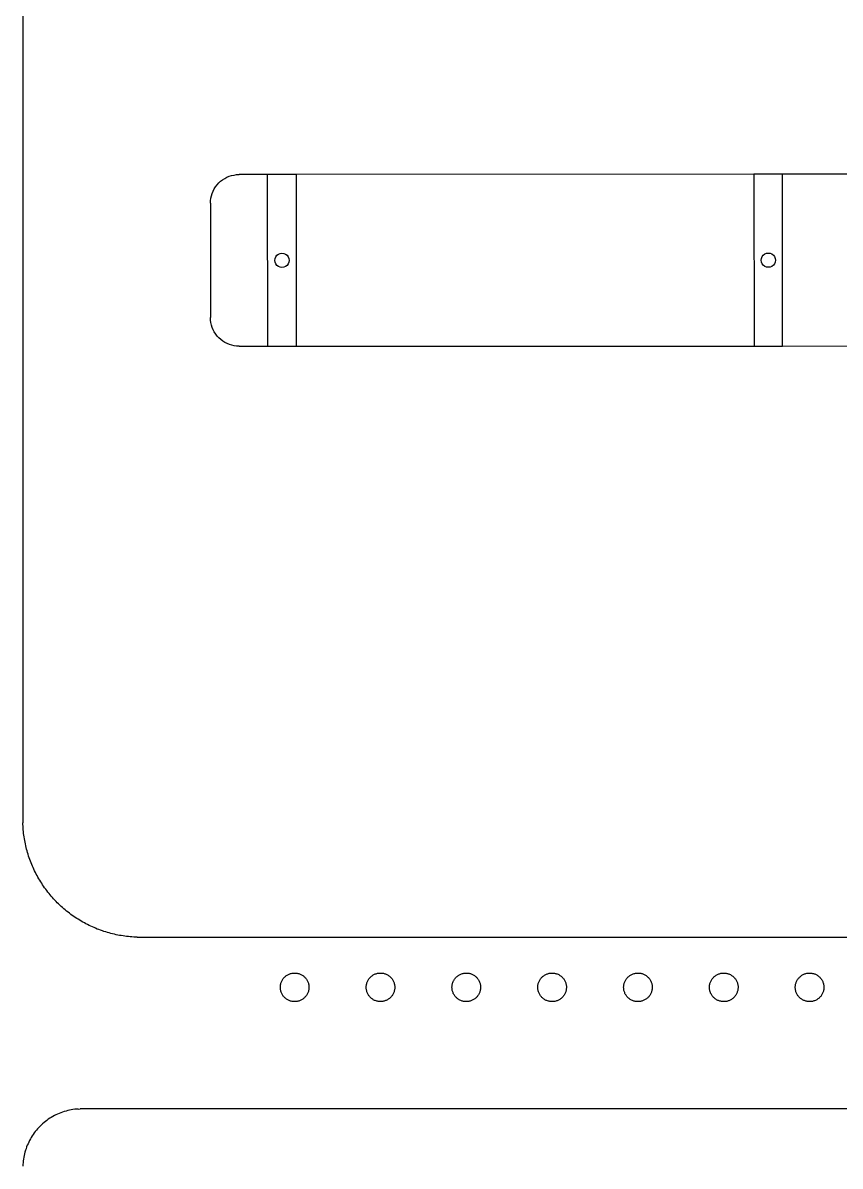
# Model space of a CAD drawing. Extents: x -81 to 81, y -45 to 45.
# Drawn here: x 24.1 to 38.39, y -44.81 to -24.83 of the extents above; entities that cross this region are included whole.
import ezdxf

# ---------------------------------------------------------------- set-up
doc = ezdxf.new("R2010")
doc.units = 0
doc.header["$MEASUREMENT"] = 0
doc.layers.get('0').update_dxf_attribs({"linetype": 'CONTINUOUS'})

msp = doc.modelspace()

# ---------------------------------------------------------------- linework, layer by layer
for p, q in [((24.106, -6.81), (24.103, -38.81)), ((27.594, -27.576), (27.631, -27.552)), ((27.631, -27.552), (27.67, -27.532)), ((27.67, -27.532), (27.71, -27.515)), ((27.71, -27.515), (27.752, -27.502)), ((27.752, -27.502), (27.794, -27.493)), ((27.794, -27.493), (27.838, -27.487)), ((27.838, -27.487), (27.881, -27.485)), ((28.381, -27.485), (27.881, -27.485)), ((28.382, -30.485), (28.381, -27.485)), ((28.881, -27.485), (28.381, -27.485)), ((36.881, -27.481), (28.881, -27.485)), ((28.881, -27.485), (28.882, -30.485)), ((36.881, -27.481), (36.882, -30.481)), ((37.381, -27.481), (36.881, -27.481)), ((45.381, -27.477), (37.381, -27.481)), ((37.382, -30.481), (37.381, -27.481)), ((27.428, -27.774), (27.448, -27.735)), ((27.448, -27.735), (27.472, -27.698)), ((27.472, -27.698), (27.498, -27.664)), ((27.498, -27.664), (27.528, -27.632)), ((27.528, -27.632), (27.56, -27.602)), ((27.56, -27.602), (27.594, -27.576)), ((27.381, -27.985), (27.383, -27.942)), ((27.383, -27.942), (27.389, -27.898)), ((27.389, -27.898), (27.398, -27.856)), ((27.398, -27.856), (27.412, -27.814)), ((27.412, -27.814), (27.428, -27.774)), ((27.381, -27.985), (27.382, -29.985)), ((28.506, -28.985), (28.51, -28.952)), ((28.51, -28.952), (28.523, -28.922)), ((28.523, -28.922), (28.543, -28.896)), ((28.543, -28.896), (28.569, -28.877)), ((28.569, -28.877), (28.599, -28.864)), ((28.599, -28.864), (28.631, -28.86)), ((28.631, -28.86), (28.663, -28.864)), ((28.663, -28.864), (28.694, -28.876)), ((28.694, -28.876), (28.72, -28.896)), ((28.72, -28.896), (28.739, -28.922)), ((28.739, -28.922), (28.752, -28.952)), ((28.752, -28.952), (28.756, -28.985)), ((37.006, -28.981), (37.01, -28.949)), ((37.01, -28.949), (37.023, -28.918)), ((37.023, -28.918), (37.043, -28.893)), ((37.043, -28.893), (37.069, -28.873)), ((37.069, -28.873), (37.099, -28.86)), ((37.099, -28.86), (37.131, -28.856)), ((37.131, -28.856), (37.163, -28.86)), ((37.163, -28.86), (37.194, -28.873)), ((37.194, -28.873), (37.22, -28.892)), ((37.22, -28.892), (37.239, -28.918)), ((37.239, -28.918), (37.252, -28.949)), ((37.252, -28.949), (37.256, -28.981)), ((28.51, -29.017), (28.506, -28.985)), ((28.523, -29.047), (28.51, -29.017)), ((28.543, -29.073), (28.523, -29.047)), ((28.569, -29.093), (28.543, -29.073)), ((28.599, -29.106), (28.569, -29.093)), ((28.631, -29.11), (28.599, -29.106)), ((28.664, -29.105), (28.631, -29.11)), ((28.694, -29.093), (28.664, -29.105)), ((28.72, -29.073), (28.694, -29.093)), ((28.739, -29.047), (28.72, -29.073)), ((28.752, -29.017), (28.739, -29.047)), ((28.756, -28.985), (28.752, -29.017)), ((37.01, -29.013), (37.006, -28.981)), ((37.023, -29.043), (37.01, -29.013)), ((37.043, -29.069), (37.023, -29.043)), ((37.069, -29.089), (37.043, -29.069)), ((37.099, -29.102), (37.069, -29.089)), ((37.131, -29.106), (37.099, -29.102)), ((37.164, -29.102), (37.131, -29.106)), ((37.194, -29.089), (37.164, -29.102)), ((37.22, -29.069), (37.194, -29.089)), ((37.239, -29.043), (37.22, -29.069)), ((37.252, -29.013), (37.239, -29.043)), ((37.256, -28.981), (37.252, -29.013)), ((27.384, -30.029), (27.382, -29.985)), ((27.39, -30.072), (27.384, -30.029)), ((27.399, -30.115), (27.39, -30.072)), ((27.413, -30.156), (27.399, -30.115)), ((27.429, -30.197), (27.413, -30.156)), ((27.449, -30.235), (27.429, -30.197)), ((27.473, -30.272), (27.449, -30.235)), ((27.499, -30.307), (27.473, -30.272)), ((27.529, -30.339), (27.499, -30.307)), ((27.561, -30.368), (27.529, -30.339)), ((27.596, -30.395), (27.561, -30.368)), ((27.633, -30.418), (27.596, -30.395)), ((27.671, -30.438), (27.633, -30.418)), ((27.712, -30.455), (27.671, -30.438)), ((27.753, -30.468), (27.712, -30.455)), ((27.796, -30.478), (27.753, -30.468)), ((27.839, -30.483), (27.796, -30.478)), ((27.883, -30.485), (27.839, -30.483)), ((27.883, -30.485), (28.382, -30.485)), ((28.382, -30.485), (28.882, -30.485)), ((28.882, -30.485), (36.882, -30.481)), ((36.882, -30.481), (37.382, -30.481)), ((37.382, -30.481), (45.382, -30.477)), ((24.104, -38.841), (24.103, -38.81)), ((24.106, -38.872), (24.104, -38.841)), ((24.108, -38.904), (24.106, -38.872)), ((24.111, -38.935), (24.108, -38.904)), ((24.114, -38.966), (24.111, -38.935)), ((24.117, -38.997), (24.114, -38.966)), ((24.121, -39.028), (24.117, -38.997)), ((24.125, -39.058), (24.121, -39.028)), ((24.13, -39.089), (24.125, -39.058)), ((24.136, -39.12), (24.13, -39.089)), ((24.141, -39.151), (24.136, -39.12)), ((24.148, -39.181), (24.141, -39.151)), ((24.154, -39.212), (24.148, -39.181)), ((24.162, -39.242), (24.154, -39.212)), ((24.169, -39.272), (24.162, -39.242)), ((24.177, -39.302), (24.169, -39.272)), ((24.186, -39.332), (24.177, -39.302)), ((24.195, -39.362), (24.186, -39.332)), ((24.204, -39.392), (24.195, -39.362)), ((24.214, -39.421), (24.204, -39.392)), ((24.225, -39.451), (24.214, -39.421)), ((24.235, -39.48), (24.225, -39.451)), ((24.247, -39.509), (24.235, -39.48)), ((24.258, -39.538), (24.247, -39.509)), ((24.27, -39.567), (24.258, -39.538)), ((24.283, -39.595), (24.27, -39.567)), ((24.296, -39.624), (24.283, -39.595)), ((24.309, -39.652), (24.296, -39.624)), ((24.323, -39.68), (24.309, -39.652)), ((24.337, -39.707), (24.323, -39.68)), ((24.352, -39.735), (24.337, -39.707)), ((24.367, -39.762), (24.352, -39.735)), ((24.383, -39.789), (24.367, -39.762)), ((24.399, -39.816), (24.383, -39.789)), ((24.415, -39.843), (24.399, -39.816)), ((24.432, -39.869), (24.415, -39.843)), ((24.449, -39.895), (24.432, -39.869)), ((24.466, -39.921), (24.449, -39.895)), ((24.484, -39.946), (24.466, -39.921)), ((24.502, -39.972), (24.484, -39.946)), ((24.521, -39.997), (24.502, -39.972)), ((24.54, -40.021), (24.521, -39.997)), ((24.56, -40.046), (24.54, -40.021)), ((24.579, -40.07), (24.56, -40.046)), ((24.599, -40.094), (24.579, -40.07)), ((24.62, -40.117), (24.599, -40.094)), ((24.641, -40.14), (24.62, -40.117)), ((24.662, -40.163), (24.641, -40.14)), ((24.683, -40.186), (24.662, -40.163)), ((24.705, -40.208), (24.683, -40.186)), ((24.728, -40.23), (24.705, -40.208)), ((24.75, -40.251), (24.728, -40.23)), ((24.773, -40.273), (24.75, -40.251)), ((24.796, -40.293), (24.773, -40.273)), ((24.82, -40.314), (24.796, -40.293)), ((24.843, -40.334), (24.82, -40.314)), ((24.868, -40.354), (24.843, -40.334)), ((24.892, -40.373), (24.868, -40.354)), ((24.917, -40.392), (24.892, -40.373)), ((24.942, -40.411), (24.917, -40.392)), ((24.967, -40.429), (24.942, -40.411)), ((24.992, -40.447), (24.967, -40.429)), ((25.018, -40.465), (24.992, -40.447)), ((25.044, -40.482), (25.018, -40.465)), ((25.071, -40.498), (25.044, -40.482)), ((25.097, -40.515), (25.071, -40.498)), ((25.124, -40.531), (25.097, -40.515)), ((25.151, -40.546), (25.124, -40.531)), ((25.178, -40.561), (25.151, -40.546)), ((25.206, -40.576), (25.178, -40.561)), ((25.234, -40.59), (25.206, -40.576)), ((25.261, -40.604), (25.234, -40.59)), ((25.29, -40.617), (25.261, -40.604)), ((25.318, -40.63), (25.29, -40.617)), ((25.347, -40.643), (25.318, -40.63)), ((25.375, -40.655), (25.347, -40.643)), ((25.404, -40.667), (25.375, -40.655)), ((25.433, -40.678), (25.404, -40.667)), ((25.462, -40.689), (25.433, -40.678)), ((25.492, -40.699), (25.462, -40.689)), ((25.521, -40.709), (25.492, -40.699)), ((25.551, -40.719), (25.521, -40.709)), ((25.581, -40.728), (25.551, -40.719)), ((25.611, -40.736), (25.581, -40.728)), ((25.641, -40.744), (25.611, -40.736)), ((25.671, -40.752), (25.641, -40.744)), ((25.702, -40.759), (25.671, -40.752)), ((25.732, -40.766), (25.702, -40.759)), ((25.763, -40.772), (25.732, -40.766)), ((25.793, -40.778), (25.763, -40.772)), ((25.824, -40.783), (25.793, -40.778)), ((25.855, -40.788), (25.824, -40.783)), ((25.886, -40.793), (25.855, -40.788)), ((25.917, -40.797), (25.886, -40.793)), ((25.948, -40.8), (25.917, -40.797)), ((25.979, -40.803), (25.948, -40.8)), ((26.01, -40.806), (25.979, -40.803)), ((26.041, -40.808), (26.01, -40.806)), ((26.072, -40.809), (26.041, -40.808)), ((26.103, -40.81), (26.072, -40.809)), ((26.103, -40.81), (43.853, -40.812)), ((28.64, -41.555), (28.647, -41.544)), ((28.647, -41.544), (28.655, -41.533)), ((28.655, -41.533), (28.663, -41.523)), ((28.663, -41.523), (28.672, -41.513)), ((28.672, -41.513), (28.681, -41.504)), ((28.681, -41.504), (28.691, -41.495)), ((28.691, -41.495), (28.701, -41.487)), ((28.701, -41.487), (28.711, -41.479)), ((28.711, -41.479), (28.722, -41.472)), ((28.722, -41.472), (28.734, -41.466)), ((28.734, -41.466), (28.745, -41.46)), ((28.745, -41.46), (28.757, -41.455)), ((28.757, -41.455), (28.77, -41.45)), ((28.77, -41.45), (28.782, -41.446)), ((28.782, -41.446), (28.795, -41.442)), ((28.795, -41.442), (28.807, -41.44)), ((28.807, -41.44), (28.82, -41.438)), ((28.82, -41.438), (28.833, -41.436)), ((28.833, -41.436), (28.846, -41.436)), ((28.846, -41.436), (28.86, -41.436)), ((28.86, -41.436), (28.873, -41.436)), ((28.873, -41.436), (28.886, -41.438)), ((28.886, -41.438), (28.899, -41.44)), ((28.899, -41.44), (28.911, -41.442)), ((28.911, -41.442), (28.924, -41.446)), ((28.924, -41.446), (28.936, -41.45)), ((28.936, -41.45), (28.949, -41.455)), ((28.949, -41.455), (28.961, -41.46)), ((28.961, -41.46), (28.972, -41.466)), ((28.972, -41.466), (28.984, -41.472)), ((28.984, -41.472), (28.995, -41.479)), ((28.995, -41.479), (29.005, -41.487)), ((29.005, -41.487), (29.015, -41.495)), ((29.015, -41.495), (29.025, -41.504)), ((29.025, -41.504), (29.034, -41.513)), ((29.034, -41.513), (29.043, -41.523)), ((29.043, -41.523), (29.051, -41.533)), ((29.051, -41.533), (29.059, -41.544)), ((29.059, -41.544), (29.066, -41.555)), ((30.143, -41.549), (30.151, -41.539)), ((30.151, -41.539), (30.159, -41.528)), ((30.159, -41.528), (30.167, -41.518)), ((30.167, -41.518), (30.176, -41.509)), ((30.176, -41.509), (30.186, -41.5)), ((30.186, -41.5), (30.196, -41.491)), ((30.196, -41.491), (30.206, -41.483)), ((30.206, -41.483), (30.217, -41.476)), ((30.217, -41.476), (30.228, -41.469)), ((30.228, -41.469), (30.239, -41.463)), ((30.239, -41.463), (30.251, -41.457)), ((30.251, -41.457), (30.263, -41.452)), ((30.263, -41.452), (30.276, -41.448)), ((30.276, -41.448), (30.288, -41.444)), ((30.288, -41.444), (30.301, -41.441)), ((30.301, -41.441), (30.314, -41.439)), ((30.314, -41.439), (30.327, -41.437)), ((30.327, -41.437), (30.34, -41.436)), ((30.34, -41.436), (30.353, -41.436)), ((30.353, -41.436), (30.366, -41.436)), ((30.366, -41.436), (30.379, -41.437)), ((30.379, -41.437), (30.392, -41.439)), ((30.392, -41.439), (30.405, -41.441)), ((30.405, -41.441), (30.418, -41.444)), ((30.418, -41.444), (30.43, -41.448)), ((30.43, -41.448), (30.443, -41.452)), ((30.443, -41.452), (30.455, -41.457)), ((30.455, -41.457), (30.466, -41.463)), ((30.466, -41.463), (30.478, -41.469)), ((30.478, -41.469), (30.489, -41.476)), ((30.489, -41.476), (30.5, -41.483)), ((30.5, -41.483), (30.51, -41.491)), ((30.51, -41.491), (30.52, -41.5)), ((30.52, -41.5), (30.53, -41.509)), ((30.53, -41.509), (30.539, -41.518)), ((30.539, -41.518), (30.547, -41.528)), ((30.547, -41.528), (30.555, -41.539)), ((30.555, -41.539), (30.563, -41.549)), ((31.641, -41.553), (31.649, -41.542)), ((31.649, -41.542), (31.656, -41.531)), ((31.656, -41.531), (31.665, -41.521)), ((31.665, -41.521), (31.674, -41.511)), ((31.674, -41.511), (31.683, -41.502)), ((31.683, -41.502), (31.693, -41.494)), ((31.693, -41.494), (31.703, -41.486)), ((31.703, -41.486), (31.714, -41.478)), ((31.714, -41.478), (31.725, -41.471)), ((31.725, -41.471), (31.736, -41.465)), ((31.736, -41.465), (31.748, -41.459)), ((31.748, -41.459), (31.76, -41.454)), ((31.76, -41.454), (31.772, -41.449)), ((31.772, -41.449), (31.785, -41.445)), ((31.785, -41.445), (31.798, -41.442)), ((31.798, -41.442), (31.81, -41.439)), ((31.81, -41.439), (31.823, -41.437)), ((31.823, -41.437), (31.836, -41.436)), ((31.836, -41.436), (31.849, -41.436)), ((31.849, -41.436), (31.863, -41.436)), ((31.863, -41.436), (31.876, -41.437)), ((31.876, -41.437), (31.889, -41.438)), ((31.889, -41.438), (31.901, -41.44)), ((31.901, -41.44), (31.914, -41.443)), ((31.914, -41.443), (31.927, -41.447)), ((31.927, -41.447), (31.939, -41.451)), ((31.939, -41.451), (31.951, -41.456)), ((31.951, -41.456), (31.963, -41.461)), ((31.963, -41.461), (31.975, -41.467)), ((31.975, -41.467), (31.986, -41.474)), ((31.986, -41.474), (31.997, -41.481)), ((31.997, -41.481), (32.008, -41.489)), ((32.008, -41.489), (32.018, -41.498)), ((32.018, -41.498), (32.027, -41.506)), ((32.027, -41.506), (32.036, -41.516)), ((32.036, -41.516), (32.045, -41.526)), ((32.045, -41.526), (32.053, -41.536)), ((32.053, -41.536), (32.061, -41.547)), ((32.061, -41.547), (32.068, -41.558)), ((33.137, -41.559), (33.144, -41.548)), ((33.144, -41.548), (33.152, -41.538)), ((33.152, -41.538), (33.16, -41.527)), ((33.16, -41.527), (33.168, -41.517)), ((33.168, -41.517), (33.177, -41.508)), ((33.177, -41.508), (33.187, -41.499)), ((33.187, -41.499), (33.197, -41.491)), ((33.197, -41.491), (33.207, -41.483)), ((33.207, -41.483), (33.218, -41.475)), ((33.218, -41.475), (33.229, -41.469)), ((33.229, -41.469), (33.241, -41.462)), ((33.241, -41.462), (33.253, -41.457)), ((33.253, -41.457), (33.265, -41.452)), ((33.265, -41.452), (33.277, -41.448)), ((33.277, -41.448), (33.29, -41.444)), ((33.29, -41.444), (33.303, -41.441)), ((33.303, -41.441), (33.315, -41.439)), ((33.315, -41.439), (33.328, -41.437)), ((33.328, -41.437), (33.341, -41.436)), ((33.341, -41.436), (33.355, -41.436)), ((33.355, -41.436), (33.368, -41.436)), ((33.368, -41.436), (33.381, -41.437)), ((33.381, -41.437), (33.394, -41.439)), ((33.394, -41.439), (33.406, -41.442)), ((33.406, -41.442), (33.419, -41.445)), ((33.419, -41.445), (33.432, -41.449)), ((33.432, -41.449), (33.444, -41.453)), ((33.444, -41.453), (33.456, -41.458)), ((33.456, -41.458), (33.468, -41.464)), ((33.468, -41.464), (33.479, -41.47)), ((33.479, -41.47), (33.49, -41.477)), ((33.49, -41.477), (33.501, -41.484)), ((33.501, -41.484), (33.512, -41.492)), ((33.512, -41.492), (33.521, -41.501)), ((33.521, -41.501), (33.531, -41.51)), ((33.531, -41.51), (33.54, -41.52)), ((33.54, -41.52), (33.548, -41.53)), ((33.548, -41.53), (33.556, -41.54)), ((33.556, -41.54), (33.563, -41.551)), ((34.641, -41.553), (34.648, -41.542)), ((34.648, -41.542), (34.656, -41.532)), ((34.656, -41.532), (34.665, -41.522)), ((34.665, -41.522), (34.673, -41.512)), ((34.673, -41.512), (34.683, -41.503)), ((34.683, -41.503), (34.693, -41.494)), ((34.693, -41.494), (34.703, -41.486)), ((34.703, -41.486), (34.714, -41.478)), ((34.714, -41.478), (34.725, -41.471)), ((34.725, -41.471), (34.736, -41.465)), ((34.736, -41.465), (34.748, -41.459)), ((34.748, -41.459), (34.76, -41.454)), ((34.76, -41.454), (34.772, -41.449)), ((34.772, -41.449), (34.785, -41.445)), ((34.785, -41.445), (34.797, -41.442)), ((34.797, -41.442), (34.81, -41.44)), ((34.81, -41.44), (34.823, -41.438)), ((34.823, -41.438), (34.836, -41.436)), ((34.836, -41.436), (34.849, -41.436)), ((34.849, -41.436), (34.862, -41.436)), ((34.862, -41.436), (34.875, -41.437)), ((34.875, -41.437), (34.888, -41.438)), ((34.888, -41.438), (34.901, -41.441)), ((34.901, -41.441), (34.914, -41.443)), ((34.914, -41.443), (34.927, -41.447)), ((34.927, -41.447), (34.939, -41.451)), ((34.939, -41.451), (34.951, -41.456)), ((34.951, -41.456), (34.963, -41.461)), ((34.963, -41.461), (34.975, -41.467)), ((34.975, -41.467), (34.986, -41.474)), ((34.986, -41.474), (34.997, -41.481)), ((34.997, -41.481), (35.007, -41.489)), ((35.007, -41.489), (35.017, -41.498)), ((35.017, -41.498), (35.027, -41.506)), ((35.027, -41.506), (35.036, -41.516)), ((35.036, -41.516), (35.045, -41.526)), ((35.045, -41.526), (35.053, -41.536)), ((35.053, -41.536), (35.061, -41.546)), ((35.061, -41.546), (35.068, -41.558)), ((36.137, -41.56), (36.144, -41.549)), ((36.144, -41.549), (36.152, -41.538)), ((36.152, -41.538), (36.16, -41.528)), ((36.16, -41.528), (36.168, -41.518)), ((36.168, -41.518), (36.177, -41.508)), ((36.177, -41.508), (36.187, -41.499)), ((36.187, -41.499), (36.197, -41.491)), ((36.197, -41.491), (36.207, -41.483)), ((36.207, -41.483), (36.218, -41.476)), ((36.218, -41.476), (36.229, -41.469)), ((36.229, -41.469), (36.241, -41.463)), ((36.241, -41.463), (36.253, -41.457)), ((36.253, -41.457), (36.265, -41.452)), ((36.265, -41.452), (36.277, -41.448)), ((36.277, -41.448), (36.29, -41.444)), ((36.29, -41.444), (36.302, -41.441)), ((36.302, -41.441), (36.315, -41.439)), ((36.315, -41.439), (36.328, -41.437)), ((36.328, -41.437), (36.341, -41.436)), ((36.341, -41.436), (36.354, -41.436)), ((36.354, -41.436), (36.367, -41.436)), ((36.367, -41.436), (36.38, -41.438)), ((36.38, -41.438), (36.393, -41.439)), ((36.393, -41.439), (36.406, -41.442)), ((36.406, -41.442), (36.419, -41.445)), ((36.419, -41.445), (36.432, -41.449)), ((36.432, -41.449), (36.444, -41.453)), ((36.444, -41.453), (36.456, -41.458)), ((36.456, -41.458), (36.468, -41.464)), ((36.468, -41.464), (36.479, -41.47)), ((36.479, -41.47), (36.49, -41.477)), ((36.49, -41.477), (36.501, -41.485)), ((36.501, -41.485), (36.511, -41.493)), ((36.511, -41.493), (36.521, -41.501)), ((36.521, -41.501), (36.531, -41.51)), ((36.531, -41.51), (36.54, -41.52)), ((36.54, -41.52), (36.548, -41.53)), ((36.548, -41.53), (36.556, -41.54)), ((36.556, -41.54), (36.563, -41.551)), ((37.637, -41.56), (37.644, -41.549)), ((37.644, -41.549), (37.651, -41.538)), ((37.651, -41.538), (37.659, -41.528)), ((37.659, -41.528), (37.668, -41.518)), ((37.668, -41.518), (37.677, -41.508)), ((37.677, -41.508), (37.687, -41.5)), ((37.687, -41.5), (37.697, -41.491)), ((37.697, -41.491), (37.707, -41.483)), ((37.707, -41.483), (37.718, -41.476)), ((37.718, -41.476), (37.729, -41.469)), ((37.729, -41.469), (37.741, -41.463)), ((37.741, -41.463), (37.752, -41.457)), ((37.752, -41.457), (37.765, -41.452)), ((37.765, -41.452), (37.777, -41.448)), ((37.777, -41.448), (37.789, -41.444)), ((37.789, -41.444), (37.802, -41.441)), ((37.802, -41.441), (37.815, -41.439)), ((37.815, -41.439), (37.828, -41.437)), ((37.828, -41.437), (37.841, -41.436)), ((37.841, -41.436), (37.854, -41.436)), ((37.854, -41.436), (37.867, -41.437)), ((37.867, -41.437), (37.88, -41.438)), ((37.88, -41.438), (37.893, -41.439)), ((37.893, -41.439), (37.906, -41.442)), ((37.906, -41.442), (37.919, -41.445)), ((37.919, -41.445), (37.931, -41.449)), ((37.931, -41.449), (37.944, -41.453)), ((37.944, -41.453), (37.956, -41.458)), ((37.956, -41.458), (37.968, -41.464)), ((37.968, -41.464), (37.979, -41.47)), ((37.979, -41.47), (37.99, -41.477)), ((37.99, -41.477), (38.001, -41.485)), ((38.001, -41.485), (38.011, -41.493)), ((38.011, -41.493), (38.021, -41.501)), ((38.021, -41.501), (38.031, -41.51)), ((38.031, -41.51), (38.04, -41.52)), ((38.04, -41.52), (38.048, -41.53)), ((38.048, -41.53), (38.056, -41.54)), ((38.056, -41.54), (38.063, -41.551)), ((28.603, -41.679), (28.604, -41.666)), ((28.603, -41.692), (28.603, -41.679)), ((28.604, -41.705), (28.603, -41.692)), ((28.604, -41.666), (28.605, -41.653)), ((28.605, -41.718), (28.604, -41.705)), ((28.605, -41.653), (28.607, -41.64)), ((28.607, -41.731), (28.605, -41.718)), ((28.607, -41.64), (28.61, -41.627)), ((28.61, -41.744), (28.607, -41.731)), ((28.61, -41.627), (28.613, -41.614)), ((28.613, -41.756), (28.61, -41.744)), ((28.613, -41.614), (28.617, -41.602)), ((28.617, -41.602), (28.622, -41.59)), ((28.622, -41.59), (28.627, -41.578)), ((28.627, -41.578), (28.633, -41.566)), ((28.633, -41.566), (28.64, -41.555)), ((29.066, -41.555), (29.073, -41.566)), ((29.073, -41.566), (29.079, -41.578)), ((29.079, -41.578), (29.084, -41.59)), ((29.084, -41.59), (29.089, -41.602)), ((29.089, -41.602), (29.093, -41.615)), ((29.093, -41.615), (29.096, -41.627)), ((29.096, -41.744), (29.093, -41.757)), ((29.096, -41.627), (29.099, -41.64)), ((29.099, -41.731), (29.096, -41.744)), ((29.099, -41.64), (29.101, -41.653)), ((29.101, -41.718), (29.099, -41.731)), ((29.101, -41.653), (29.102, -41.666)), ((29.102, -41.705), (29.101, -41.718)), ((29.102, -41.666), (29.103, -41.679)), ((29.103, -41.692), (29.102, -41.705)), ((29.103, -41.679), (29.103, -41.692)), ((30.103, -41.673), (30.104, -41.659)), ((30.103, -41.686), (30.103, -41.673)), ((30.103, -41.699), (30.103, -41.686)), ((30.104, -41.712), (30.103, -41.699)), ((30.104, -41.659), (30.106, -41.646)), ((30.106, -41.725), (30.104, -41.712)), ((30.106, -41.646), (30.108, -41.634)), ((30.108, -41.738), (30.106, -41.725)), ((30.108, -41.634), (30.112, -41.621)), ((30.112, -41.75), (30.108, -41.738)), ((30.112, -41.621), (30.115, -41.608)), ((30.115, -41.608), (30.12, -41.596)), ((30.12, -41.596), (30.125, -41.584)), ((30.125, -41.584), (30.13, -41.572)), ((30.13, -41.572), (30.136, -41.561)), ((30.136, -41.561), (30.143, -41.549)), ((30.563, -41.549), (30.57, -41.561)), ((30.57, -41.561), (30.576, -41.572)), ((30.576, -41.572), (30.581, -41.584)), ((30.581, -41.584), (30.586, -41.596)), ((30.586, -41.596), (30.591, -41.608)), ((30.591, -41.608), (30.594, -41.621)), ((30.594, -41.621), (30.598, -41.634)), ((30.598, -41.738), (30.594, -41.75)), ((30.598, -41.634), (30.6, -41.646)), ((30.6, -41.725), (30.598, -41.738)), ((30.6, -41.646), (30.602, -41.659)), ((30.602, -41.712), (30.6, -41.725)), ((30.602, -41.659), (30.603, -41.673)), ((30.603, -41.699), (30.602, -41.712)), ((30.603, -41.673), (30.603, -41.686)), ((30.603, -41.686), (30.603, -41.699)), ((31.603, -41.676), (31.604, -41.663)), ((31.603, -41.689), (31.603, -41.676)), ((31.604, -41.702), (31.603, -41.689)), ((31.604, -41.663), (31.606, -41.65)), ((31.605, -41.715), (31.604, -41.702)), ((31.607, -41.728), (31.605, -41.715)), ((31.606, -41.65), (31.608, -41.637)), ((31.609, -41.741), (31.607, -41.728)), ((31.608, -41.637), (31.611, -41.624)), ((31.612, -41.754), (31.609, -41.741)), ((31.611, -41.624), (31.614, -41.612)), ((31.614, -41.612), (31.618, -41.599)), ((31.618, -41.599), (31.623, -41.587)), ((31.623, -41.587), (31.629, -41.575)), ((31.629, -41.575), (31.635, -41.564)), ((31.635, -41.564), (31.641, -41.553)), ((32.068, -41.558), (32.074, -41.569)), ((32.074, -41.569), (32.08, -41.581)), ((32.08, -41.581), (32.085, -41.593)), ((32.085, -41.593), (32.09, -41.605)), ((32.09, -41.605), (32.094, -41.618)), ((32.095, -41.747), (32.092, -41.76)), ((32.094, -41.618), (32.097, -41.63)), ((32.098, -41.734), (32.095, -41.747)), ((32.097, -41.63), (32.099, -41.643)), ((32.1, -41.721), (32.098, -41.734)), ((32.099, -41.643), (32.101, -41.656)), ((32.102, -41.708), (32.1, -41.721)), ((32.101, -41.656), (32.102, -41.669)), ((32.102, -41.669), (32.103, -41.682)), ((32.103, -41.695), (32.102, -41.708)), ((32.103, -41.682), (32.103, -41.695)), ((33.103, -41.671), (33.105, -41.658)), ((33.103, -41.684), (33.103, -41.671)), ((33.103, -41.697), (33.103, -41.684)), ((33.104, -41.71), (33.103, -41.697)), ((33.106, -41.723), (33.104, -41.71)), ((33.105, -41.658), (33.106, -41.645)), ((33.106, -41.645), (33.109, -41.632)), ((33.108, -41.736), (33.106, -41.723)), ((33.111, -41.749), (33.108, -41.736)), ((33.109, -41.632), (33.112, -41.62)), ((33.112, -41.62), (33.116, -41.607)), ((33.116, -41.607), (33.12, -41.595)), ((33.12, -41.595), (33.125, -41.583)), ((33.125, -41.583), (33.131, -41.571)), ((33.131, -41.571), (33.137, -41.559)), ((33.563, -41.551), (33.57, -41.562)), ((33.57, -41.562), (33.576, -41.574)), ((33.576, -41.574), (33.582, -41.586)), ((33.582, -41.586), (33.587, -41.598)), ((33.587, -41.598), (33.591, -41.61)), ((33.591, -41.61), (33.595, -41.623)), ((33.597, -41.739), (33.594, -41.752)), ((33.595, -41.623), (33.598, -41.635)), ((33.6, -41.726), (33.597, -41.739)), ((33.598, -41.635), (33.6, -41.648)), ((33.6, -41.648), (33.602, -41.661)), ((33.601, -41.713), (33.6, -41.726)), ((33.603, -41.7), (33.601, -41.713)), ((33.602, -41.661), (33.603, -41.674)), ((33.603, -41.674), (33.603, -41.687)), ((33.603, -41.687), (33.603, -41.7)), ((34.603, -41.677), (34.604, -41.664)), ((34.603, -41.69), (34.603, -41.677)), ((34.604, -41.703), (34.603, -41.69)), ((34.604, -41.664), (34.605, -41.651)), ((34.605, -41.716), (34.604, -41.703)), ((34.605, -41.651), (34.608, -41.638)), ((34.607, -41.729), (34.605, -41.716)), ((34.609, -41.742), (34.607, -41.729)), ((34.608, -41.638), (34.611, -41.625)), ((34.613, -41.754), (34.609, -41.742)), ((34.611, -41.625), (34.614, -41.612)), ((34.614, -41.612), (34.618, -41.6)), ((34.618, -41.6), (34.623, -41.588)), ((34.623, -41.588), (34.628, -41.576)), ((34.628, -41.576), (34.635, -41.564)), ((34.635, -41.564), (34.641, -41.553)), ((35.068, -41.558), (35.074, -41.569)), ((35.074, -41.569), (35.08, -41.581)), ((35.08, -41.581), (35.085, -41.593)), ((35.085, -41.593), (35.09, -41.605)), ((35.09, -41.605), (35.093, -41.617)), ((35.095, -41.747), (35.092, -41.759)), ((35.093, -41.617), (35.097, -41.63)), ((35.098, -41.734), (35.095, -41.747)), ((35.097, -41.63), (35.099, -41.643)), ((35.1, -41.721), (35.098, -41.734)), ((35.099, -41.643), (35.101, -41.656)), ((35.102, -41.708), (35.1, -41.721)), ((35.101, -41.656), (35.102, -41.669)), ((35.102, -41.669), (35.103, -41.682)), ((35.103, -41.695), (35.102, -41.708)), ((35.103, -41.682), (35.103, -41.695)), ((36.103, -41.672), (36.105, -41.659)), ((36.103, -41.685), (36.103, -41.672)), ((36.103, -41.698), (36.103, -41.685)), ((36.104, -41.711), (36.103, -41.698)), ((36.106, -41.724), (36.104, -41.711)), ((36.105, -41.659), (36.106, -41.646)), ((36.106, -41.646), (36.109, -41.633)), ((36.108, -41.737), (36.106, -41.724)), ((36.111, -41.749), (36.108, -41.737)), ((36.109, -41.633), (36.112, -41.62)), ((36.112, -41.62), (36.116, -41.607)), ((36.116, -41.607), (36.12, -41.595)), ((36.12, -41.595), (36.125, -41.583)), ((36.125, -41.583), (36.131, -41.571)), ((36.131, -41.571), (36.137, -41.56)), ((36.563, -41.551), (36.57, -41.562)), ((36.57, -41.562), (36.576, -41.574)), ((36.576, -41.574), (36.582, -41.586)), ((36.582, -41.586), (36.587, -41.598)), ((36.587, -41.598), (36.591, -41.61)), ((36.591, -41.61), (36.595, -41.623)), ((36.597, -41.739), (36.594, -41.752)), ((36.595, -41.623), (36.598, -41.635)), ((36.6, -41.726), (36.597, -41.739)), ((36.598, -41.635), (36.6, -41.648)), ((36.6, -41.648), (36.602, -41.661)), ((36.601, -41.713), (36.6, -41.726)), ((36.603, -41.7), (36.601, -41.713)), ((36.602, -41.661), (36.603, -41.674)), ((36.603, -41.674), (36.603, -41.687)), ((36.603, -41.687), (36.603, -41.7)), ((37.603, -41.672), (37.604, -41.659)), ((37.603, -41.685), (37.603, -41.672)), ((37.603, -41.698), (37.603, -41.685)), ((37.604, -41.711), (37.603, -41.698)), ((37.604, -41.659), (37.606, -41.646)), ((37.606, -41.724), (37.604, -41.711)), ((37.606, -41.646), (37.609, -41.633)), ((37.608, -41.737), (37.606, -41.724)), ((37.611, -41.75), (37.608, -41.737)), ((37.609, -41.633), (37.612, -41.62)), ((37.612, -41.62), (37.616, -41.608)), ((37.616, -41.608), (37.62, -41.595)), ((37.62, -41.595), (37.625, -41.583)), ((37.625, -41.583), (37.631, -41.572)), ((37.631, -41.572), (37.637, -41.56)), ((38.063, -41.551), (38.07, -41.562)), ((38.07, -41.562), (38.076, -41.574)), ((38.076, -41.574), (38.082, -41.586)), ((38.082, -41.586), (38.087, -41.598)), ((38.087, -41.598), (38.091, -41.61)), ((38.091, -41.61), (38.095, -41.623)), ((38.097, -41.739), (38.094, -41.752)), ((38.095, -41.623), (38.098, -41.635)), ((38.1, -41.726), (38.097, -41.739)), ((38.098, -41.635), (38.1, -41.648)), ((38.1, -41.648), (38.102, -41.661)), ((38.101, -41.713), (38.1, -41.726)), ((38.103, -41.7), (38.101, -41.713)), ((38.102, -41.661), (38.103, -41.674)), ((38.103, -41.674), (38.103, -41.687)), ((38.103, -41.687), (38.103, -41.7)), ((28.617, -41.769), (28.613, -41.756)), ((28.622, -41.781), (28.617, -41.769)), ((28.627, -41.793), (28.622, -41.781)), ((28.633, -41.805), (28.627, -41.793)), ((28.64, -41.816), (28.633, -41.805)), ((28.647, -41.827), (28.64, -41.816)), ((28.655, -41.838), (28.647, -41.827)), ((28.663, -41.848), (28.655, -41.838)), ((28.672, -41.858), (28.663, -41.848)), ((28.681, -41.867), (28.672, -41.858)), ((28.691, -41.876), (28.681, -41.867)), ((28.701, -41.884), (28.691, -41.876)), ((28.711, -41.892), (28.701, -41.884)), ((28.722, -41.899), (28.711, -41.892)), ((28.734, -41.905), (28.722, -41.899)), ((28.745, -41.911), (28.734, -41.905)), ((28.757, -41.916), (28.745, -41.911)), ((28.77, -41.921), (28.757, -41.916)), ((28.782, -41.925), (28.77, -41.921)), ((28.795, -41.929), (28.782, -41.925)), ((28.807, -41.931), (28.795, -41.929)), ((28.82, -41.933), (28.807, -41.931)), ((28.833, -41.935), (28.82, -41.933)), ((28.846, -41.935), (28.833, -41.935)), ((28.86, -41.935), (28.846, -41.935)), ((28.873, -41.935), (28.86, -41.935)), ((28.886, -41.933), (28.873, -41.935)), ((28.899, -41.931), (28.886, -41.933)), ((28.911, -41.929), (28.899, -41.931)), ((28.924, -41.925), (28.911, -41.929)), ((28.936, -41.921), (28.924, -41.925)), ((28.949, -41.916), (28.936, -41.921)), ((28.961, -41.911), (28.949, -41.916)), ((28.972, -41.905), (28.961, -41.911)), ((28.984, -41.899), (28.972, -41.905)), ((28.995, -41.892), (28.984, -41.899)), ((29.005, -41.884), (28.995, -41.892)), ((29.015, -41.876), (29.005, -41.884)), ((29.025, -41.867), (29.015, -41.876)), ((29.034, -41.858), (29.025, -41.867)), ((29.043, -41.848), (29.034, -41.858)), ((29.051, -41.838), (29.043, -41.848)), ((29.059, -41.827), (29.051, -41.838)), ((29.066, -41.816), (29.059, -41.827)), ((29.073, -41.805), (29.066, -41.816)), ((29.079, -41.793), (29.073, -41.805)), ((29.084, -41.781), (29.079, -41.793)), ((29.089, -41.769), (29.084, -41.781)), ((29.093, -41.757), (29.089, -41.769)), ((30.115, -41.763), (30.112, -41.75)), ((30.12, -41.775), (30.115, -41.763)), ((30.125, -41.787), (30.12, -41.775)), ((30.13, -41.799), (30.125, -41.787)), ((30.136, -41.811), (30.13, -41.799)), ((30.143, -41.822), (30.136, -41.811)), ((30.151, -41.833), (30.143, -41.822)), ((30.159, -41.843), (30.151, -41.833)), ((30.167, -41.853), (30.159, -41.843)), ((30.176, -41.862), (30.167, -41.853)), ((30.186, -41.871), (30.176, -41.862)), ((30.196, -41.88), (30.186, -41.871)), ((30.206, -41.888), (30.196, -41.88)), ((30.217, -41.895), (30.206, -41.888)), ((30.228, -41.902), (30.217, -41.895)), ((30.239, -41.908), (30.228, -41.902)), ((30.251, -41.914), (30.239, -41.908)), ((30.263, -41.919), (30.251, -41.914)), ((30.276, -41.923), (30.263, -41.919)), ((30.288, -41.927), (30.276, -41.923)), ((30.301, -41.93), (30.288, -41.927)), ((30.314, -41.933), (30.301, -41.93)), ((30.327, -41.934), (30.314, -41.933)), ((30.34, -41.935), (30.327, -41.934)), ((30.353, -41.936), (30.34, -41.935)), ((30.366, -41.935), (30.353, -41.936)), ((30.379, -41.934), (30.366, -41.935)), ((30.392, -41.933), (30.379, -41.934)), ((30.405, -41.93), (30.392, -41.933)), ((30.418, -41.927), (30.405, -41.93)), ((30.43, -41.923), (30.418, -41.927)), ((30.443, -41.919), (30.43, -41.923)), ((30.455, -41.914), (30.443, -41.919)), ((30.466, -41.908), (30.455, -41.914)), ((30.478, -41.902), (30.466, -41.908)), ((30.489, -41.895), (30.478, -41.902)), ((30.5, -41.888), (30.489, -41.895)), ((30.51, -41.88), (30.5, -41.888)), ((30.52, -41.871), (30.51, -41.88)), ((30.53, -41.862), (30.52, -41.871)), ((30.539, -41.853), (30.53, -41.862)), ((30.547, -41.843), (30.539, -41.853)), ((30.555, -41.833), (30.547, -41.843)), ((30.563, -41.822), (30.555, -41.833)), ((30.57, -41.811), (30.563, -41.822)), ((30.576, -41.799), (30.57, -41.811)), ((30.581, -41.787), (30.576, -41.799)), ((30.586, -41.775), (30.581, -41.787)), ((30.591, -41.763), (30.586, -41.775)), ((30.594, -41.75), (30.591, -41.763)), ((31.616, -41.766), (31.612, -41.754)), ((31.621, -41.779), (31.616, -41.766)), ((31.626, -41.791), (31.621, -41.779)), ((31.632, -41.802), (31.626, -41.791)), ((31.638, -41.814), (31.632, -41.802)), ((31.645, -41.825), (31.638, -41.814)), ((31.653, -41.836), (31.645, -41.825)), ((31.661, -41.846), (31.653, -41.836)), ((31.67, -41.856), (31.661, -41.846)), ((31.679, -41.865), (31.67, -41.856)), ((31.688, -41.874), (31.679, -41.865)), ((31.698, -41.882), (31.688, -41.874)), ((31.709, -41.89), (31.698, -41.882)), ((31.72, -41.897), (31.709, -41.89)), ((31.731, -41.904), (31.72, -41.897)), ((31.743, -41.91), (31.731, -41.904)), ((31.755, -41.916), (31.743, -41.91)), ((31.767, -41.92), (31.755, -41.916)), ((31.779, -41.925), (31.767, -41.92)), ((31.792, -41.928), (31.779, -41.925)), ((31.805, -41.931), (31.792, -41.928)), ((31.817, -41.933), (31.805, -41.931)), ((31.83, -41.935), (31.817, -41.933)), ((31.843, -41.936), (31.83, -41.935)), ((31.857, -41.936), (31.843, -41.936)), ((31.87, -41.935), (31.857, -41.936)), ((31.883, -41.934), (31.87, -41.935)), ((31.896, -41.932), (31.883, -41.934)), ((31.908, -41.929), (31.896, -41.932)), ((31.921, -41.926), (31.908, -41.929)), ((31.934, -41.922), (31.921, -41.926)), ((31.946, -41.918), (31.934, -41.922)), ((31.958, -41.913), (31.946, -41.918)), ((31.97, -41.907), (31.958, -41.913)), ((31.981, -41.9), (31.97, -41.907)), ((31.992, -41.893), (31.981, -41.9)), ((32.003, -41.886), (31.992, -41.893)), ((32.013, -41.878), (32.003, -41.886)), ((32.023, -41.869), (32.013, -41.878)), ((32.032, -41.86), (32.023, -41.869)), ((32.041, -41.85), (32.032, -41.86)), ((32.05, -41.84), (32.041, -41.85)), ((32.057, -41.83), (32.05, -41.84)), ((32.065, -41.819), (32.057, -41.83)), ((32.071, -41.808), (32.065, -41.819)), ((32.077, -41.796), (32.071, -41.808)), ((32.083, -41.784), (32.077, -41.796)), ((32.088, -41.772), (32.083, -41.784)), ((32.092, -41.76), (32.088, -41.772)), ((33.115, -41.762), (33.111, -41.749)), ((33.119, -41.774), (33.115, -41.762)), ((33.124, -41.786), (33.119, -41.774)), ((33.13, -41.798), (33.124, -41.786)), ((33.136, -41.809), (33.13, -41.798)), ((33.143, -41.821), (33.136, -41.809)), ((33.15, -41.832), (33.143, -41.821)), ((33.158, -41.842), (33.15, -41.832)), ((33.166, -41.852), (33.158, -41.842)), ((33.175, -41.861), (33.166, -41.852)), ((33.185, -41.871), (33.175, -41.861)), ((33.194, -41.879), (33.185, -41.871)), ((33.205, -41.887), (33.194, -41.879)), ((33.216, -41.895), (33.205, -41.887)), ((33.227, -41.902), (33.216, -41.895)), ((33.238, -41.908), (33.227, -41.902)), ((33.25, -41.914), (33.238, -41.908)), ((33.262, -41.919), (33.25, -41.914)), ((33.274, -41.923), (33.262, -41.919)), ((33.287, -41.927), (33.274, -41.923)), ((33.3, -41.93), (33.287, -41.927)), ((33.312, -41.932), (33.3, -41.93)), ((33.325, -41.934), (33.312, -41.932)), ((33.338, -41.935), (33.325, -41.934)), ((33.351, -41.936), (33.338, -41.935)), ((33.365, -41.936), (33.351, -41.936)), ((33.378, -41.935), (33.365, -41.936)), ((33.391, -41.933), (33.378, -41.935)), ((33.403, -41.931), (33.391, -41.933)), ((33.416, -41.928), (33.403, -41.931)), ((33.429, -41.924), (33.416, -41.928)), ((33.441, -41.92), (33.429, -41.924)), ((33.453, -41.915), (33.441, -41.92)), ((33.465, -41.909), (33.453, -41.915)), ((33.477, -41.903), (33.465, -41.909)), ((33.488, -41.896), (33.477, -41.903)), ((33.499, -41.889), (33.488, -41.896)), ((33.509, -41.881), (33.499, -41.889)), ((33.519, -41.873), (33.509, -41.881)), ((33.529, -41.864), (33.519, -41.873)), ((33.538, -41.854), (33.529, -41.864)), ((33.546, -41.844), (33.538, -41.854)), ((33.554, -41.834), (33.546, -41.844)), ((33.562, -41.823), (33.554, -41.834)), ((33.569, -41.812), (33.562, -41.823)), ((33.575, -41.801), (33.569, -41.812)), ((33.581, -41.789), (33.575, -41.801)), ((33.586, -41.777), (33.581, -41.789)), ((33.59, -41.765), (33.586, -41.777)), ((33.594, -41.752), (33.59, -41.765)), ((34.616, -41.767), (34.613, -41.754)), ((34.621, -41.779), (34.616, -41.767)), ((34.626, -41.791), (34.621, -41.779)), ((34.632, -41.803), (34.626, -41.791)), ((34.638, -41.814), (34.632, -41.803)), ((34.645, -41.825), (34.638, -41.814)), ((34.653, -41.836), (34.645, -41.825)), ((34.661, -41.846), (34.653, -41.836)), ((34.67, -41.856), (34.661, -41.846)), ((34.679, -41.865), (34.67, -41.856)), ((34.689, -41.874), (34.679, -41.865)), ((34.699, -41.883), (34.689, -41.874)), ((34.709, -41.89), (34.699, -41.883)), ((34.72, -41.898), (34.709, -41.89)), ((34.731, -41.904), (34.72, -41.898)), ((34.743, -41.91), (34.731, -41.904)), ((34.755, -41.916), (34.743, -41.91)), ((34.767, -41.921), (34.755, -41.916)), ((34.779, -41.925), (34.767, -41.921)), ((34.792, -41.928), (34.779, -41.925)), ((34.805, -41.931), (34.792, -41.928)), ((34.818, -41.933), (34.805, -41.931)), ((34.831, -41.935), (34.818, -41.933)), ((34.844, -41.936), (34.831, -41.935)), ((34.857, -41.936), (34.844, -41.936)), ((34.87, -41.935), (34.857, -41.936)), ((34.883, -41.934), (34.87, -41.935)), ((34.896, -41.932), (34.883, -41.934)), ((34.909, -41.93), (34.896, -41.932)), ((34.921, -41.926), (34.909, -41.93)), ((34.934, -41.922), (34.921, -41.926)), ((34.946, -41.918), (34.934, -41.922)), ((34.958, -41.913), (34.946, -41.918)), ((34.97, -41.907), (34.958, -41.913)), ((34.981, -41.9), (34.97, -41.907)), ((34.992, -41.893), (34.981, -41.9)), ((35.003, -41.886), (34.992, -41.893)), ((35.013, -41.878), (35.003, -41.886)), ((35.023, -41.869), (35.013, -41.878)), ((35.033, -41.86), (35.023, -41.869)), ((35.041, -41.85), (35.033, -41.86)), ((35.05, -41.84), (35.041, -41.85)), ((35.058, -41.83), (35.05, -41.84)), ((35.065, -41.819), (35.058, -41.83)), ((35.071, -41.808), (35.065, -41.819)), ((35.077, -41.796), (35.071, -41.808)), ((35.083, -41.784), (35.077, -41.796)), ((35.088, -41.772), (35.083, -41.784)), ((35.092, -41.759), (35.088, -41.772)), ((36.115, -41.762), (36.111, -41.749)), ((36.119, -41.774), (36.115, -41.762)), ((36.124, -41.786), (36.119, -41.774)), ((36.13, -41.798), (36.124, -41.786)), ((36.136, -41.81), (36.13, -41.798)), ((36.143, -41.821), (36.136, -41.81)), ((36.15, -41.832), (36.143, -41.821)), ((36.158, -41.842), (36.15, -41.832)), ((36.166, -41.852), (36.158, -41.842)), ((36.175, -41.862), (36.166, -41.852)), ((36.185, -41.871), (36.175, -41.862)), ((36.195, -41.879), (36.185, -41.871)), ((36.205, -41.887), (36.195, -41.879)), ((36.216, -41.895), (36.205, -41.887)), ((36.227, -41.902), (36.216, -41.895)), ((36.238, -41.908), (36.227, -41.902)), ((36.25, -41.914), (36.238, -41.908)), ((36.262, -41.919), (36.25, -41.914)), ((36.274, -41.923), (36.262, -41.919)), ((36.287, -41.927), (36.274, -41.923)), ((36.3, -41.93), (36.287, -41.927)), ((36.313, -41.933), (36.3, -41.93)), ((36.326, -41.934), (36.313, -41.933)), ((36.339, -41.936), (36.326, -41.934)), ((36.352, -41.936), (36.339, -41.936)), ((36.365, -41.936), (36.352, -41.936)), ((36.378, -41.935), (36.365, -41.936)), ((36.391, -41.933), (36.378, -41.935)), ((36.404, -41.931), (36.391, -41.933)), ((36.416, -41.928), (36.404, -41.931)), ((36.429, -41.924), (36.416, -41.928)), ((36.441, -41.92), (36.429, -41.924)), ((36.453, -41.915), (36.441, -41.92)), ((36.465, -41.909), (36.453, -41.915)), ((36.477, -41.903), (36.465, -41.909)), ((36.488, -41.896), (36.477, -41.903)), ((36.499, -41.889), (36.488, -41.896)), ((36.509, -41.881), (36.499, -41.889)), ((36.519, -41.873), (36.509, -41.881)), ((36.529, -41.864), (36.519, -41.873)), ((36.538, -41.854), (36.529, -41.864)), ((36.546, -41.844), (36.538, -41.854)), ((36.554, -41.834), (36.546, -41.844)), ((36.562, -41.823), (36.554, -41.834)), ((36.569, -41.812), (36.562, -41.823)), ((36.575, -41.801), (36.569, -41.812)), ((36.581, -41.789), (36.575, -41.801)), ((36.586, -41.777), (36.581, -41.789)), ((36.59, -41.765), (36.586, -41.777)), ((36.594, -41.752), (36.59, -41.765)), ((37.615, -41.762), (37.611, -41.75)), ((37.619, -41.775), (37.615, -41.762)), ((37.624, -41.787), (37.619, -41.775)), ((37.63, -41.799), (37.624, -41.787)), ((37.636, -41.81), (37.63, -41.799)), ((37.643, -41.821), (37.636, -41.81)), ((37.65, -41.832), (37.643, -41.821)), ((37.658, -41.842), (37.65, -41.832)), ((37.666, -41.852), (37.658, -41.842)), ((37.675, -41.862), (37.666, -41.852)), ((37.685, -41.871), (37.675, -41.862)), ((37.695, -41.88), (37.685, -41.871)), ((37.705, -41.888), (37.695, -41.88)), ((37.716, -41.895), (37.705, -41.888)), ((37.727, -41.902), (37.716, -41.895)), ((37.738, -41.908), (37.727, -41.902)), ((37.75, -41.914), (37.738, -41.908)), ((37.762, -41.919), (37.75, -41.914)), ((37.775, -41.923), (37.762, -41.919)), ((37.787, -41.927), (37.775, -41.923)), ((37.8, -41.93), (37.787, -41.927)), ((37.813, -41.933), (37.8, -41.93)), ((37.826, -41.935), (37.813, -41.933)), ((37.839, -41.936), (37.826, -41.935)), ((37.852, -41.936), (37.839, -41.936)), ((37.865, -41.936), (37.852, -41.936)), ((37.878, -41.935), (37.865, -41.936)), ((37.891, -41.933), (37.878, -41.935)), ((37.904, -41.931), (37.891, -41.933)), ((37.917, -41.928), (37.904, -41.931)), ((37.929, -41.924), (37.917, -41.928)), ((37.941, -41.92), (37.929, -41.924)), ((37.954, -41.915), (37.941, -41.92)), ((37.965, -41.909), (37.954, -41.915)), ((37.977, -41.903), (37.965, -41.909)), ((37.988, -41.896), (37.977, -41.903)), ((37.999, -41.889), (37.988, -41.896)), ((38.009, -41.881), (37.999, -41.889)), ((38.019, -41.873), (38.009, -41.881)), ((38.029, -41.864), (38.019, -41.873)), ((38.038, -41.854), (38.029, -41.864)), ((38.047, -41.844), (38.038, -41.854)), ((38.055, -41.834), (38.047, -41.844)), ((38.062, -41.823), (38.055, -41.834)), ((38.069, -41.812), (38.062, -41.823)), ((38.075, -41.801), (38.069, -41.812)), ((38.081, -41.789), (38.075, -41.801)), ((38.086, -41.777), (38.081, -41.789)), ((38.09, -41.765), (38.086, -41.777)), ((38.094, -41.752), (38.09, -41.765)), ((24.627, -43.942), (24.6, -43.958)), ((24.654, -43.927), (24.627, -43.942)), ((24.682, -43.913), (24.654, -43.927)), ((24.71, -43.9), (24.682, -43.913)), ((24.739, -43.888), (24.71, -43.9)), ((24.768, -43.876), (24.739, -43.888)), ((24.797, -43.866), (24.768, -43.876)), ((24.827, -43.856), (24.797, -43.866)), ((24.857, -43.847), (24.827, -43.856)), ((24.887, -43.839), (24.857, -43.847)), ((24.917, -43.832), (24.887, -43.839)), ((24.948, -43.826), (24.917, -43.832)), ((24.979, -43.821), (24.948, -43.826)), ((25.01, -43.817), (24.979, -43.821)), ((25.041, -43.814), (25.01, -43.817)), ((25.072, -43.812), (25.041, -43.814)), ((25.072, -43.812), (25.103, -43.81)), ((40.101, -43.811), (25.103, -43.81)), ((24.382, -44.134), (24.361, -44.157)), ((24.404, -44.111), (24.382, -44.134)), ((24.426, -44.09), (24.404, -44.111)), ((24.449, -44.069), (24.426, -44.09)), ((24.473, -44.048), (24.449, -44.069)), ((24.497, -44.029), (24.473, -44.048)), ((24.522, -44.01), (24.497, -44.029)), ((24.548, -43.992), (24.522, -44.01)), ((24.573, -43.974), (24.548, -43.992)), ((24.6, -43.958), (24.573, -43.974)), ((24.235, -44.334), (24.22, -44.362)), ((24.251, -44.307), (24.235, -44.334)), ((24.267, -44.281), (24.251, -44.307)), ((24.284, -44.255), (24.267, -44.281)), ((24.303, -44.229), (24.284, -44.255)), ((24.321, -44.205), (24.303, -44.229)), ((24.341, -44.18), (24.321, -44.205)), ((24.361, -44.157), (24.341, -44.18)), ((24.149, -44.534), (24.14, -44.564)), ((24.158, -44.505), (24.149, -44.534)), ((24.169, -44.475), (24.158, -44.505)), ((24.18, -44.446), (24.169, -44.475)), ((24.193, -44.418), (24.18, -44.446)), ((24.206, -44.389), (24.193, -44.418)), ((24.22, -44.362), (24.206, -44.389)), ((24.11, -44.717), (24.106, -44.748)), ((24.114, -44.686), (24.11, -44.717)), ((24.119, -44.655), (24.114, -44.686)), ((24.125, -44.625), (24.119, -44.655)), ((24.132, -44.594), (24.125, -44.625)), ((24.14, -44.564), (24.132, -44.594)), ((24.104, -44.779), (24.103, -44.81)), ((24.106, -44.748), (24.104, -44.779))]:
    msp.add_line(p, q)

doc.saveas('drawing.dxf')
